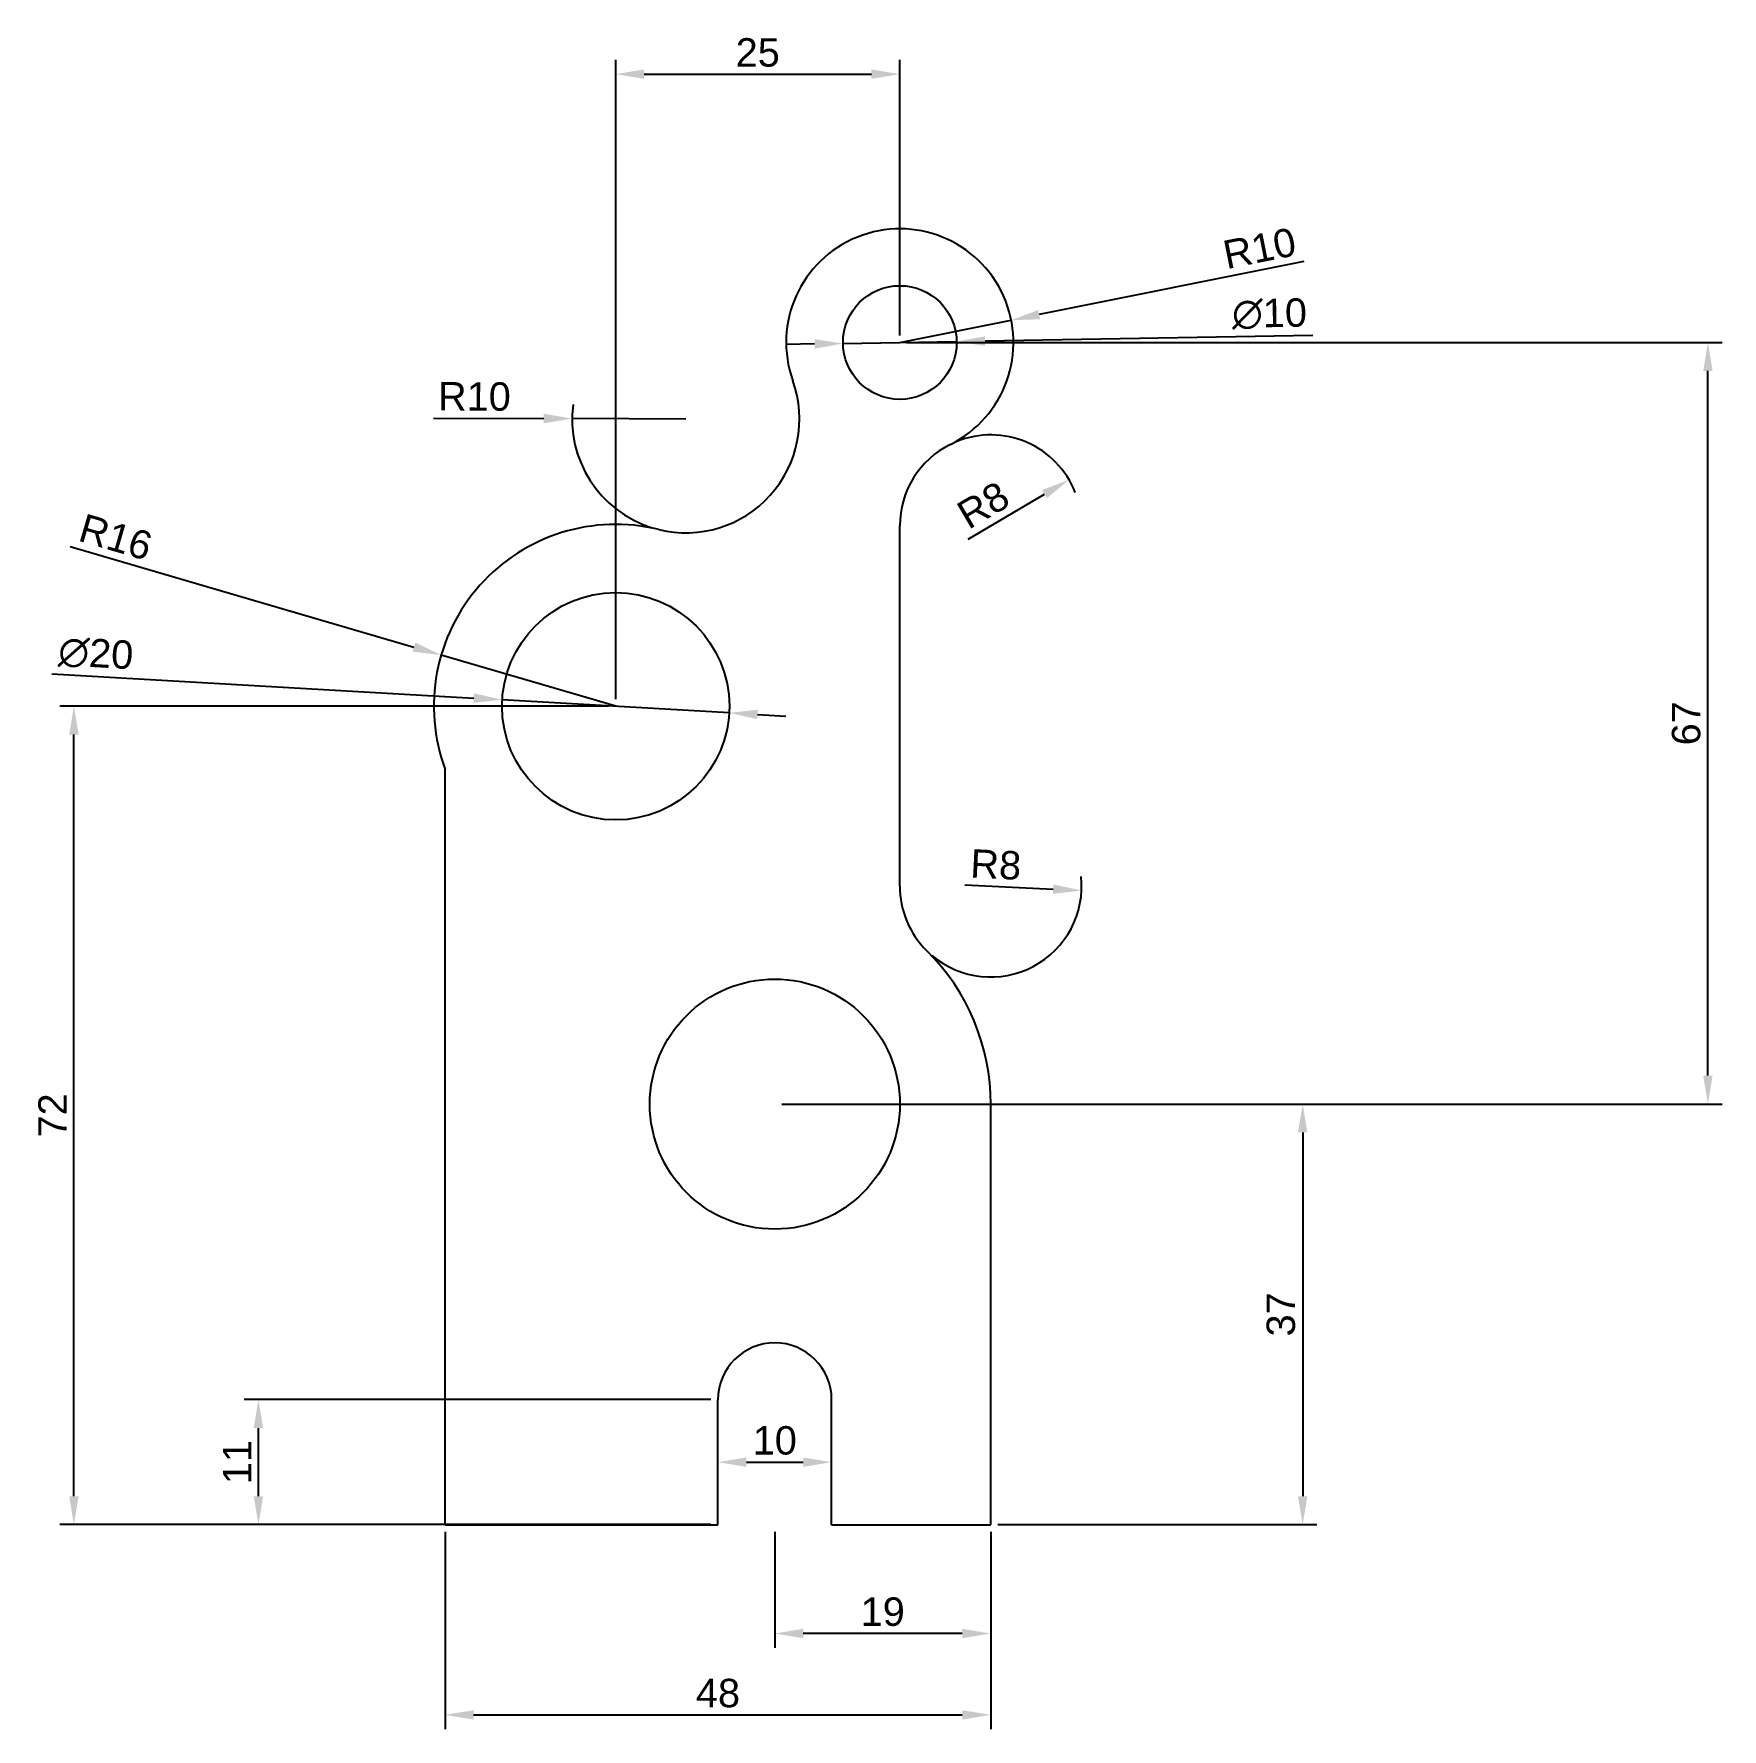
# Model space of a CAD drawing. Header units: millimetres. Extents: x 1714 to 1863, y 459 to 608.
import ezdxf

# ---------------------------------------------------------------- set-up
doc = ezdxf.new("R2010")
doc.units = ezdxf.units.MM
doc.styles.get("Standard").update_dxf_attribs({"font": 'arial.ttf'})
doc.dimstyles.new('ISO-25', dxfattribs={"dimtxt": 2.5, "dimasz": 2.5, "dimexe": 1.25, "dimexo": 0.625, "dimtad": 1, "dimtxsty": 'Standard', "dimcen": 2.5, "dimadec": 0, "dimazin": 0, "dimtfac": 1, "dimtmove": 0, "dimatfit": 3, "dimfxl": 1, "dimarcsym": 0})

# ---------------------------------------------------------------- blocks, each defined once
blk = doc.blocks.new('*D2')
at = {"color": 0, "lineweight": -2, "transparency": 16777216}
for p, q in [((1750.31, 475.87), (1750.31, 458.52)), ((1798.31, 475.87), (1798.31, 458.52)), ((1752.81, 459.77), (1795.81, 459.77))]:
    blk.add_line(p, q, dxfattribs=at)
at = {"color": 0, "transparency": 16777216}
for points in [[(1752.81, 460.18), (1752.81, 459.35), (1750.31, 459.77)], [(1795.81, 460.18), (1795.81, 459.35), (1798.31, 459.77)]]:
    blk.add_solid(points, dxfattribs=at)
at = {"layer": 'Defpoints', "color": 0, "transparency": 16777216}
for p in [(1750.31, 476.5), (1798.31, 476.5), (1798.31, 459.77)]:
    blk.add_point(p, dxfattribs=at)
at = {"color": 0, "transparency": 16777216, "insert": (1774.31, 461.67), "char_height": 2.5, "attachment_point": 5}
blk.add_mtext('48', dxfattribs=at)
blk = doc.blocks.new('*D3')
at = {"color": 0, "lineweight": -2, "transparency": 16777216}
for p, q in [((1825.87, 587.62), (1802.57, 582.95)), ((1790.31, 580.5), (1800.12, 582.46))]:
    blk.add_line(p, q, dxfattribs=at)
at = {"color": 0, "transparency": 16777216}
blk.add_solid([(1802.49, 583.36), (1802.65, 582.54), (1800.12, 582.46)], dxfattribs=at)
at = {"layer": 'Defpoints', "color": 0, "transparency": 16777216}
for p in [(1800.12, 582.46), (1790.31, 580.5)]:
    blk.add_point(p, dxfattribs=at)
at = {"color": 0, "transparency": 16777216, "insert": (1821.96, 588.78), "char_height": 2.5, "attachment_point": 5, "rotation": 11.3329}
blk.add_mtext('R10', dxfattribs=at)
blk = doc.blocks.new('*D4')
at = {"color": 0, "lineweight": -2, "transparency": 16777216}
for p, q in [((1782.81, 580.37), (1780.31, 580.33)), ((1785.31, 580.41), (1795.31, 580.58)), ((1826.64, 581.1), (1797.81, 580.62))]:
    blk.add_line(p, q, dxfattribs=at)
at = {"color": 0, "transparency": 16777216}
for points in [[(1782.81, 580.79), (1782.82, 579.95), (1785.31, 580.41)], [(1797.8, 581.04), (1797.82, 580.2), (1795.31, 580.58)]]:
    blk.add_solid(points, dxfattribs=at)
at = {"layer": 'Defpoints', "color": 0, "transparency": 16777216}
for p in [(1785.31, 580.41), (1795.31, 580.58)]:
    blk.add_point(p, dxfattribs=at)
at = {"color": 0, "transparency": 16777216, "insert": (1822.84, 583.01), "char_height": 2.5, "attachment_point": 5, "rotation": 0.9569}
blk.add_mtext('∅10', dxfattribs=at)
blk = doc.blocks.new('*D5')
at = {"color": 0, "lineweight": -2, "transparency": 16777216}
blk.add_line((1796.34, 563.21), (1803.05, 567.16), dxfattribs=at)
blk.add_arc((1798.31, 564.37), 8, 21.5466, 111.9116, dxfattribs=at)
at = {"color": 0, "transparency": 16777216}
blk.add_solid([(1802.84, 567.52), (1803.26, 566.8), (1805.21, 568.43)], dxfattribs=at)
at = {"layer": 'Defpoints', "color": 0, "transparency": 16777216}
for p in [(1805.21, 568.43), (1798.31, 564.37)]:
    blk.add_point(p, dxfattribs=at)
at = {"color": 0, "transparency": 16777216, "insert": (1797.65, 566.19), "char_height": 2.5, "attachment_point": 5, "rotation": 30.499}
blk.add_mtext('R8', dxfattribs=at)
blk = doc.blocks.new('*D6')
at = {"color": 0, "lineweight": -2, "transparency": 16777216}
blk.add_line((1796.03, 532.79), (1803.81, 532.41), dxfattribs=at)
blk.add_arc((1798.31, 532.68), 8, 229.7513, 6.1301, dxfattribs=at)
at = {"color": 0, "transparency": 16777216}
blk.add_solid([(1803.83, 532.82), (1803.79, 531.99), (1806.3, 532.29)], dxfattribs=at)
at = {"layer": 'Defpoints', "color": 0, "transparency": 16777216}
for p in [(1798.31, 532.68), (1806.3, 532.29)]:
    blk.add_point(p, dxfattribs=at)
at = {"color": 0, "transparency": 16777216, "insert": (1798.76, 534.56), "char_height": 2.5, "attachment_point": 5, "rotation": 357.1776}
blk.add_mtext('R8', dxfattribs=at)
blk = doc.blocks.new('*D7')
at = {"color": 0, "lineweight": -2, "transparency": 16777216}
for p, q in [((1717.32, 562.56), (1747.56, 553.7)), ((1765.31, 548.5), (1749.96, 553))]:
    blk.add_line(p, q, dxfattribs=at)
at = {"color": 0, "transparency": 16777216}
blk.add_solid([(1747.68, 554.1), (1747.44, 553.3), (1749.96, 553)], dxfattribs=at)
at = {"layer": 'Defpoints', "color": 0, "transparency": 16777216}
for p in [(1749.96, 553), (1765.31, 548.5)]:
    blk.add_point(p, dxfattribs=at)
at = {"color": 0, "transparency": 16777216, "insert": (1721.32, 563.37), "char_height": 2.5, "attachment_point": 5, "rotation": 343.6616}
blk.add_mtext('R16', dxfattribs=at)
blk = doc.blocks.new('*D8')
at = {"color": 0, "lineweight": -2, "transparency": 16777216}
for p, q in [((1715.69, 551.35), (1752.83, 549.21)), ((1775.3, 547.92), (1755.33, 549.07)), ((1777.79, 547.78), (1780.29, 547.63))]:
    blk.add_line(p, q, dxfattribs=at)
at = {"color": 0, "transparency": 16777216}
for points in [[(1752.86, 549.63), (1752.81, 548.8), (1755.33, 549.07)], [(1777.82, 548.19), (1777.77, 547.36), (1775.3, 547.92)]]:
    blk.add_solid(points, dxfattribs=at)
at = {"layer": 'Defpoints', "color": 0, "transparency": 16777216}
for p in [(1755.33, 549.07), (1775.3, 547.92)]:
    blk.add_point(p, dxfattribs=at)
at = {"color": 0, "transparency": 16777216, "insert": (1719.57, 553.1), "char_height": 2.5, "attachment_point": 5, "rotation": 356.7073}
blk.add_mtext('∅20', dxfattribs=at)
blk = doc.blocks.new('*D9')
at = {"color": 0, "lineweight": -2, "transparency": 16777216}
for p, q in [((1749.27, 573.85), (1758.98, 573.81)), ((1771.48, 573.75), (1761.48, 573.8))]:
    blk.add_line(p, q, dxfattribs=at)
blk.add_arc((1771.48, 573.75), 10, 172.5775, 252.6891, dxfattribs=at)
at = {"color": 0, "transparency": 16777216}
blk.add_solid([(1758.99, 574.23), (1758.98, 573.39), (1761.48, 573.8)], dxfattribs=at)
at = {"layer": 'Defpoints', "color": 0, "transparency": 16777216}
for p in [(1761.48, 573.8), (1771.48, 573.75)]:
    blk.add_point(p, dxfattribs=at)
at = {"color": 0, "transparency": 16777216, "insert": (1752.88, 575.74), "char_height": 2.5, "attachment_point": 5, "rotation": 359.7395}
blk.add_mtext('R10', dxfattribs=at)
blk = doc.blocks.new('*D10')
at = {"color": 0, "lineweight": -2, "transparency": 16777216}
for p, q in [((1764.69, 548.5), (1716.39, 548.5)), ((1717.64, 479), (1717.64, 546)), ((1749.69, 476.5), (1716.39, 476.5))]:
    blk.add_line(p, q, dxfattribs=at)
at = {"color": 0, "transparency": 16777216}
for points in [[(1717.23, 546), (1718.06, 546), (1717.64, 548.5)], [(1717.23, 479), (1718.06, 479), (1717.64, 476.5)]]:
    blk.add_solid(points, dxfattribs=at)
at = {"layer": 'Defpoints', "color": 0, "transparency": 16777216}
for p in [(1717.64, 548.5), (1765.31, 548.5), (1750.31, 476.5)]:
    blk.add_point(p, dxfattribs=at)
at = {"color": 0, "transparency": 16777216, "insert": (1715.76, 512.5), "char_height": 2.5, "attachment_point": 5, "rotation": 90}
blk.add_mtext('72', dxfattribs=at)
blk = doc.blocks.new('*D11')
at = {"color": 0, "lineweight": -2, "transparency": 16777216}
for p, q in [((1779.31, 475.87), (1779.31, 465.67)), ((1798.31, 475.87), (1798.31, 465.67)), ((1795.81, 466.92), (1781.81, 466.92))]:
    blk.add_line(p, q, dxfattribs=at)
at = {"color": 0, "transparency": 16777216}
for points in [[(1781.81, 467.34), (1781.81, 466.51), (1779.31, 466.92)], [(1795.81, 467.34), (1795.81, 466.51), (1798.31, 466.92)]]:
    blk.add_solid(points, dxfattribs=at)
at = {"layer": 'Defpoints', "color": 0, "transparency": 16777216}
for p in [(1779.31, 476.5), (1798.31, 476.5), (1779.31, 466.92)]:
    blk.add_point(p, dxfattribs=at)
at = {"color": 0, "transparency": 16777216, "insert": (1788.81, 468.83), "char_height": 2.5, "attachment_point": 5}
blk.add_mtext('19', dxfattribs=at)
blk = doc.blocks.new('*D12')
at = {"color": 0, "lineweight": -2, "transparency": 16777216}
for p, q in [((1774.31, 477.12), (1774.31, 483.25)), ((1784.31, 477.12), (1784.31, 483.25)), ((1776.81, 482), (1781.81, 482))]:
    blk.add_line(p, q, dxfattribs=at)
at = {"color": 0, "transparency": 16777216}
for points in [[(1776.81, 482.41), (1776.81, 481.58), (1774.31, 482)], [(1781.81, 482.41), (1781.81, 481.58), (1784.31, 482)]]:
    blk.add_solid(points, dxfattribs=at)
at = {"layer": 'Defpoints', "color": 0, "transparency": 16777216}
for p in [(1784.31, 482), (1774.31, 476.5), (1784.31, 476.5)]:
    blk.add_point(p, dxfattribs=at)
at = {"color": 0, "transparency": 16777216, "insert": (1779.31, 483.9), "char_height": 2.5, "attachment_point": 5}
blk.add_mtext('10', dxfattribs=at)
blk = doc.blocks.new('*D13')
at = {"color": 0, "lineweight": -2, "transparency": 16777216}
for p, q in [((1779.94, 513.5), (1827.01, 513.5)), ((1825.76, 511), (1825.76, 479)), ((1798.94, 476.5), (1827.01, 476.5))]:
    blk.add_line(p, q, dxfattribs=at)
at = {"color": 0, "transparency": 16777216}
for points in [[(1825.34, 511), (1826.17, 511), (1825.76, 513.5)], [(1825.34, 479), (1826.17, 479), (1825.76, 476.5)]]:
    blk.add_solid(points, dxfattribs=at)
at = {"layer": 'Defpoints', "color": 0, "transparency": 16777216}
for p in [(1779.31, 513.5), (1798.31, 476.5), (1825.76, 476.5)]:
    blk.add_point(p, dxfattribs=at)
at = {"color": 0, "transparency": 16777216, "insert": (1823.85, 495), "char_height": 2.5, "attachment_point": 5, "rotation": 90}
blk.add_mtext('37', dxfattribs=at)
blk = doc.blocks.new('*D14')
at = {"color": 0, "lineweight": -2, "transparency": 16777216}
for p, q in [((1790.94, 580.5), (1862.66, 580.5)), ((1861.41, 516), (1861.41, 578)), ((1779.94, 513.5), (1862.66, 513.5))]:
    blk.add_line(p, q, dxfattribs=at)
at = {"color": 0, "transparency": 16777216}
for points in [[(1861, 578), (1861.83, 578), (1861.41, 580.5)], [(1861, 516), (1861.83, 516), (1861.41, 513.5)]]:
    blk.add_solid(points, dxfattribs=at)
at = {"layer": 'Defpoints', "color": 0, "transparency": 16777216}
for p in [(1790.31, 580.5), (1861.41, 580.5), (1779.31, 513.5)]:
    blk.add_point(p, dxfattribs=at)
at = {"color": 0, "transparency": 16777216, "insert": (1859.51, 547), "char_height": 2.5, "attachment_point": 5, "rotation": 90}
blk.add_mtext('67', dxfattribs=at)
blk = doc.blocks.new('*D15')
at = {"color": 0, "lineweight": -2, "transparency": 16777216}
for p, q in [((1765.31, 549.12), (1765.31, 605.35)), ((1767.81, 604.1), (1787.81, 604.1)), ((1790.31, 581.12), (1790.31, 605.35))]:
    blk.add_line(p, q, dxfattribs=at)
at = {"color": 0, "transparency": 16777216}
for points in [[(1767.81, 604.52), (1767.81, 603.69), (1765.31, 604.1)], [(1787.81, 604.52), (1787.81, 603.69), (1790.31, 604.1)]]:
    blk.add_solid(points, dxfattribs=at)
at = {"layer": 'Defpoints', "color": 0, "transparency": 16777216}
for p in [(1790.31, 604.1), (1790.31, 580.5), (1765.31, 548.5)]:
    blk.add_point(p, dxfattribs=at)
at = {"color": 0, "transparency": 16777216, "insert": (1777.81, 606), "char_height": 2.5, "attachment_point": 5}
blk.add_mtext('25', dxfattribs=at)
blk = doc.blocks.new('*D16')
at = {"color": 0, "lineweight": -2, "transparency": 16777216}
for p, q in [((1773.69, 487.5), (1732.63, 487.5)), ((1733.88, 479), (1733.88, 485)), ((1773.69, 476.5), (1732.63, 476.5))]:
    blk.add_line(p, q, dxfattribs=at)
at = {"color": 0, "transparency": 16777216}
for points in [[(1733.46, 485), (1734.29, 485), (1733.88, 487.5)], [(1733.46, 479), (1734.29, 479), (1733.88, 476.5)]]:
    blk.add_solid(points, dxfattribs=at)
at = {"layer": 'Defpoints', "color": 0, "transparency": 16777216}
for p in [(1733.88, 487.5), (1774.31, 487.5), (1774.31, 476.5)]:
    blk.add_point(p, dxfattribs=at)
at = {"color": 0, "transparency": 16777216, "insert": (1732, 482), "char_height": 2.5, "attachment_point": 5, "rotation": 90}
blk.add_mtext('11', dxfattribs=at)

msp = doc.modelspace()

# ---------------------------------------------------------------- linework, layer by layer
for p, q in [((1790.313, 532.679), (1790.313, 564.371)), ((1750.313, 476.496), (1750.313, 542.928)), ((1798.313, 476.496), (1798.313, 513.496)), ((1774.313, 476.496), (1774.313, 487.496)), ((1784.313, 476.496), (1784.313, 487.496)), ((1750.313, 476.496), (1774.313, 476.496)), ((1784.313, 476.496), (1798.313, 476.496))]:
    msp.add_line(p, q)
for centre, radius in [((1790.313, 580.496), 5), ((1765.313, 548.496), 10), ((1779.313, 513.496), 11)]:
    msp.add_circle(centre, radius)
for centre, radius, start, end in [((1790.313, 580.496), 10, 296.3878, 199.70314), ((1771.483, 573.753), 10, 256.27013, 19.70314), ((1798.313, 564.371), 8, 116.3878, 180), ((1765.313, 548.496), 16, 76.27013, 200.36413), ((1798.313, 532.679), 8, 180, 225.27509), ((1779.313, 513.496), 19, 0, 45.27509), ((1779.313, 487.496), 5, 0, 180)]:
    msp.add_arc(centre, radius, start, end)

# ---------------------------------------------------------------- dimensions: what is measured, and where the dimension line sits
for base, p1, p2, picture, middle in [((1790.313, 604.103), (1765.313, 548.496), (1790.313, 580.496), '*D15', (1777.813, 606.004)), ((1784.313, 481.996), (1774.313, 476.496), (1784.313, 476.496), '*D12', (1779.313, 483.897)), ((1798.313, 459.766), (1750.313, 476.496), (1798.313, 476.496), '*D2', (1774.313, 461.667)), ((1779.313, 466.924), (1798.313, 476.496), (1779.313, 476.496), '*D11', (1788.813, 468.826))]:
    dim = msp.add_linear_dim(base=base, p1=p1, p2=p2, dimstyle='ISO-25')
    dim.commit()
    dim.dimension.update_dxf_attribs({"geometry": picture, "text_midpoint": middle})
for center, mpoint, picture, middle in [((1790.313, 580.496), (1800.118, 582.461), '*D3', (1822.336, 586.914)), ((1798.313, 564.371), (1805.206, 568.432), '*D5', (1798.62, 564.552)), ((1765.313, 548.496), (1749.959, 552.997), '*D7', (1720.789, 561.548)), ((1798.313, 532.679), (1806.303, 532.285), '*D6', (1798.669, 532.662))]:
    dim = msp.add_radius_dim(center=center, mpoint=mpoint, dimstyle='ISO-25')
    dim.commit()
    dim.dimension.update_dxf_attribs({"geometry": picture, "text_midpoint": middle, "dimtype": 164})
for p1, p2, picture, middle in [((1785.313, 580.412), (1795.312, 580.579), '*D4', (1822.871, 581.04)), ((1775.296, 547.922), (1755.329, 549.07), '*D8', (1719.453, 551.134))]:
    dim = msp.add_diameter_dim_2p(p1=p1, p2=p2, dimstyle='ISO-25')
    dim.commit()
    dim.dimension.update_dxf_attribs({"geometry": picture, "text_midpoint": middle, "dimtype": 163})
for base, p1, p2, picture, middle in [((1861.412, 580.496), (1779.313, 513.496), (1790.313, 580.496), '*D14', (1859.511, 546.996)), ((1717.642, 548.496), (1750.313, 476.496), (1765.313, 548.496), '*D10', (1715.762, 512.496)), ((1825.756, 476.496), (1779.313, 513.496), (1798.313, 476.496), '*D13', (1823.854, 494.996)), ((1733.876, 487.496), (1774.313, 476.496), (1774.313, 487.496), '*D16', (1731.996, 481.996))]:
    dim = msp.add_linear_dim(base=base, p1=p1, p2=p2, angle=90, dimstyle='ISO-25')
    dim.commit()
    dim.dimension.update_dxf_attribs({"geometry": picture, "text_midpoint": middle})
dim = msp.add_radius_dim(center=(1771.483, 573.753), mpoint=(1761.484, 573.798), dimstyle='ISO-25')
dim.commit()
dim.dimension.update_dxf_attribs({"geometry": '*D9', "text_midpoint": (1752.885, 575.739)})

doc.saveas('drawing.dxf')
